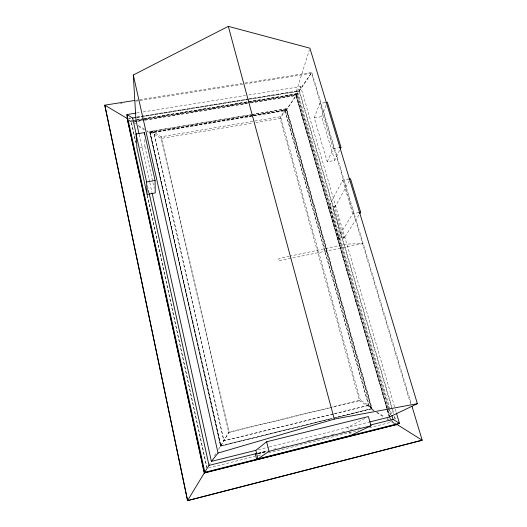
<?xml version="1.0" encoding="UTF-8"?>
<svg xmlns="http://www.w3.org/2000/svg" width="527" height="527" viewBox="0 0 527 527"><rect width="100%" height="100%" fill="white"/><g stroke="black" fill="none" stroke-linecap="round" stroke-linejoin="round"><path stroke-width="0.4" stroke-dasharray="2.63 1.98" d="M387.259 409.94L295.509 94.043L309.421 49.736M339.592 150.248L334.724 160.439L327.241 161.789L314.27 117.87L319.705 103.49L325.805 102.482M334.724 160.439L321.641 116.619L326.127 105.255M327.241 161.789L333.248 148.713L319.705 103.49M348.933 179.055L342.682 180.221L328.393 207.263L335.627 205.873M331.061 206.755L330.185 208.382L339.23 239.442L340.159 237.954L341.404 237.703L332.293 206.518M334.731 207.506L350.106 179.476M208.837 465.407L210.938 461.935M214.529 455.934L216.808 452.206M218.481 449.426L220.582 445.954L149.846 132.415L147.132 130.775M220.727 445.756L229.067 432.048L360.382 400.125L368.689 405.276L372.036 408.537L220.727 445.756L149.82 131.559L286.635 108.832L372.036 408.537L359.427 400.718L280.074 118.43L280.588 116.698L284.916 110.367L286.635 108.832L280.074 118.43L255.812 122.508M359.045 212.533L352.728 213.771L337.464 238.494L344.77 237.031L343.518 237.282M358.867 214.976L343.815 238.52L334.388 206.11M250.648 102.725L296.128 95.308L297.188 93.747L388.57 407.569M249.001 98.793L299.316 90.637L311.832 72.449L411.304 403.998M252.44 115.354L149.846 132.415L220.431 446.152L332.399 418.445M253.256 115.538L284.804 110.288L286.517 108.76L371.963 408.669L335.297 417.687M374.236 410.493L371.528 408.814L335.969 417.72M364.829 418.431L347.767 427.41L349.842 434.999M391.673 419.584L392.365 421.956L392.714 421.798L391.133 420.816M258.48 453.022L267.222 450.835M273.579 449.248L276.754 448.451M281.523 447.258L287.083 445.868M307.742 440.704L310.917 439.907M315.686 438.714L318.868 437.917M323.631 436.725L326.812 435.934M331.575 434.742L334.757 433.945M341.904 432.16L345.086 431.363M349.849 430.17L352.991 429.386M357.708 428.207L360.85 427.423M257.894 453.47L267.452 451.079M257.94 453.595L266.352 451.487M258.559 453.53L266.517 451.534M257.92 453.721L265.904 451.718M208.6 468.022L254.884 456.349M257.92 455.657L261.899 454.663M268.427 452.95L358.452 430.381M369.295 427.74L392.714 421.798M258.237 449.729L268.533 447.159M269.33 446.962L368.933 422.134M220.431 446.152L331.99 418.701M333.446 414.018L223.942 440.849L153.772 132.093L149.899 131.454L220.866 445.842L229.067 432.048L161.176 136.737L153.693 132.205L149.82 131.559L161.17 138.43L252.571 123.055M334.243 413.827L368.617 405.401L371.963 408.669M329.942 407.885L228.725 432.502L161.17 138.43L161.176 136.737L280.588 116.698L360.382 400.125L359.427 400.718L330.739 407.694M289.363 256.26L279.007 258.48L278.197 260.292L278.717 260.727L362.569 243.658L346.582 244.073L290.16 256.096M333.248 148.713L338.663 147.751M140.116 147.395L144.938 146.578L144.648 139.187M314.27 117.87L321.641 116.619M149.899 131.454L250.911 114.675M251.722 114.543L286.517 108.76M253.25 115.215L286.372 109.708L296.049 95.545L297.393 91.296L300.614 86.593L395.046 408.333M153.772 132.093L252.446 115.676M143.173 118.819L131.019 120.795L135.63 142.237M143.99 118.687L297.188 93.747L297.011 94.313L388.228 407.74M136.763 119.886L143.245 118.832M144.055 118.7L295.509 94.043M249.251 102.1L131.058 121.355L129.181 120.215M250.055 101.968L297.011 94.313L299.138 91.204L300.614 86.593L248.678 94.959M134.471 121.026L296.332 94.643L390.085 417.14M134.517 121.671L144.266 120.077M145.077 119.945L247.4 103.252M134.537 121.902L136.967 121.5M137.778 121.368L144.273 120.308M145.083 120.176L247.354 103.49M250.602 102.963L296.049 95.545L389.545 417.397M136.684 113.002L139.932 112.482M143.179 111.961L245.43 95.479M128.884 118.259L130.505 117.995M137 116.948L248.191 98.924M136.691 117.356L143.186 116.302M143.996 116.171L297.393 91.296L391.666 414.637M128.931 118.819L130.551 118.555M137.033 117.501L299.138 91.204L393.346 413.511M135.676 100.288L138.924 99.774M139.734 99.649L242.018 83.483M245.266 82.97L311.832 72.449L286.102 110.584L149.866 133.272L147.059 131.572M120.4 103.628L122.027 103.371M135.847 101.184L139.102 100.67M139.918 100.538L244.021 84.063M244.831 83.931L311.523 73.378L410.691 404.196M132.896 121.935L131.019 120.795L135.762 142.468M133.588 122.574L135.617 123.805M138.331 125.446L144.424 129.135M128.805 120.518L132.317 122.646M138.634 126.473L144.253 129.873M376.937 412.167L384.374 416.778M387.082 418.458L388.432 419.294M392.365 421.956L394.776 423.444M373.801 410.81L371.034 409.09L286.102 110.584L286.372 109.708L371.528 408.814M376.568 412.529L384.183 417.246M386.95 418.965L388.333 419.821M389.025 420.256L394.558 423.688M342.682 180.221L352.728 213.771M395.276 409.123L396.205 412.285M299.316 90.637L392.319 408.636M392.549 409.42L393.702 413.366M394.624 416.521L395.546 419.683M394.268 416.666L394.96 419.037M388.801 408.359L390.639 414.683M388.458 408.53L390.296 414.848M390.316 417.931L391.008 420.302M296.128 95.308L389.229 415.75M389.46 416.541L390.145 418.912M387.49 410.731L389.321 417.055M284.804 110.288L368.617 405.401M350.475 432.43L350.883 433.938M144.938 146.578L154.18 188.146M139.148 134.477L149.622 181.868M149.8 182.671L151.934 192.309M147.481 185.563L149.075 192.796M147.494 187.968L148.028 190.379M148.199 191.182L148.555 192.79M147.356 195.438L206.907 467.528M147.231 195.267L206.834 467.62M368.689 405.276L223.804 440.77L153.693 132.205L284.916 110.367L368.689 405.276"/><path stroke-width="0.79" d="M340.29 148.792L340.982 147.336L327.326 102.225L325.805 102.482M396.436 413.069L399.446 423.333L396.581 424.564L204.272 472.956L205.056 471.665M149.246 193.6L208.988 465.394L204.272 472.956M412.015 406.363L422.173 440.223L187.612 500.584L104.827 105.163L127.264 118.522L204.344 472.877L187.54 500.65L104.945 106.072L104.827 105.163L134.866 100.42M359.75 213.6L360.626 212.223L350.501 178.765L348.933 179.055M152.112 193.113L211.399 461.402L218.033 453.055L334.302 419.09L417.384 403.695L309.909 48.181L228.31 26.35L133.311 75.005L135.953 120.018L138.976 133.674M211.399 461.402L255.858 450.321L266.669 441.764L368.386 416.561L370.995 425.79L350.047 435.757M370.995 425.79L268.987 451.323L257.907 458.931L255.858 450.321M417.384 403.695L389.321 417.055L369.723 421.943M351.298 435.447L255.997 459.682L256.596 459.261L255.305 453.813M187.54 500.65L422.173 440.223L396.936 424.413L204.344 472.877M208.988 465.394L257.69 453.22M370.27 425.065L393.05 419.367L399.446 423.333L204.838 472.278L126.948 114.576L135.874 113.134M359.045 212.533L360.626 212.223M147.073 194.423L155.248 192.941L155.076 180.451L144.391 132.62L136.058 134.003L136.901 147.935L147.073 194.423L146.598 181.96L136.058 134.003M146.598 181.96L155.076 180.451M339.434 147.613L340.982 147.336M204.094 472.152L127.303 119.082L126.948 114.576L132.633 118.015L135.88 117.488M395.375 423.82L396.581 424.564M395.257 424.116L396.64 424.973M391.897 415.421L393.05 419.367M228.31 26.35L334.302 419.09M266.669 441.764L268.987 451.323M133.311 75.005L218.033 453.055M132.633 118.015L136.17 134.095M144.391 132.62L144.457 134.26"/></g></svg>
